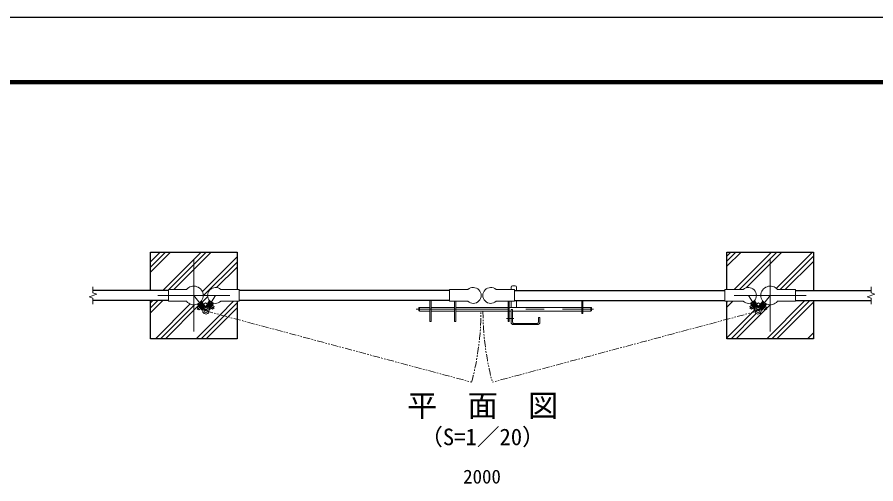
# Model space of a CAD drawing. Units: millimetres, scale not verified. Extents: x -4200 to 4200, y -2970 to 2970.
# Drawn here: x -371 to 2609, y 1352 to 2970 of the extents above; entities that cross this region are included whole.
import ezdxf
from ezdxf.enums import TextEntityAlignment as Align

# ---------------------------------------------------------------- set-up
doc = ezdxf.new("R2010")
doc.units = ezdxf.units.MM
doc.header["$LTSCALE"] = 10
doc.linetypes.add('USER1', pattern=[50.8, 31.75, -6.35, 6.35, -6.35])
doc.linetypes.add('USER2', pattern=[5, 2.5, -0.5, 0.5, -0.5, 0.5, -0.5])
for name, color, linetype, lineweight in [('0-0_D-TTL-TXT', 7, 'Continuous', 25), ('0-1_D-BMK', 2, 'USER1', 13), ('0-2_D-STR1', 1, 'Continuous', 25), ('0-3_D-STR3', 3, 'Continuous', 13), ('0-4_D-DCR-HCH', 7, 'Continuous', 13), ('0-6_D-STR4', 7, 'Continuous', 25), ('0-7_D-STR-DIM', 7, 'Continuous', 13), ('0-C_D-TTL', 7, 'Continuous', 25)]:
    doc.layers.add(name, color=color, linetype=linetype, lineweight=lineweight)
doc.styles.add('ＭＳ ゴシック', font='')
doc.styles.get('ＭＳ ゴシック').set_extended_font_data('MS Gothic')

msp = doc.modelspace()

# ---------------------------------------------------------------- linework, layer by layer
at = {"layer": '0-1_D-BMK'}
for p, q in [((241.99, 2129.85), (241.99, 1879.85)), ((2241.99, 2129.85), (2241.99, 1879.85)), ((116.99, 2004.85), (366.99, 2004.85)), ((241.99, 2004.85), (283.83, 1951.12)), ((317.39, 2004.85), (283.83, 1951.12)), ((2116.99, 2004.85), (2366.99, 2004.85)), ((2166.59, 2004.85), (2200.15, 1951.12)), ((2241.99, 2004.85), (2200.15, 1951.12)), ((282.56, 1979.03), (253.15, 1956.13)), ((282.33, 1978.95), (312.72, 1959.96)), ((2201.66, 1978.95), (2171.26, 1959.96)), ((2201.42, 1979.03), (2230.83, 1956.13)), ((1013.36, 1957.15), (1628.94, 1957.15)), ((1326.96, 1924.65), (1352.11, 1924.65))]:
    msp.add_line(p, q, dxfattribs=at)
at = {"layer": '0-1_D-BMK', "linetype": 'USER2'}
for p, q in [((283.83, 1951.12), (1205.85, 1704.07)), ((2200.15, 1951.12), (1278.14, 1704.07))]:
    msp.add_line(p, q, dxfattribs=at)
for centre, start, end in [((283.83, 1951.12), 345, 359.97183), ((2200.15, 1951.12), 180.02817, 195)]:
    msp.add_arc(centre, 954.67, start, end, dxfattribs=at)
at = {"layer": '0-2_D-STR1'}
for p, q in [((154.49, 2022.35), (-108.01, 2022.35)), ((1129.09, 2022.35), (399.89, 2022.35)), ((1354.89, 2022.35), (2084.09, 2022.35)), ((2329.49, 2022.35), (2591.99, 2022.35)), ((154.49, 1987.35), (-108.01, 1987.35)), ((1129.09, 1987.35), (399.89, 1987.35)), ((1354.89, 1987.35), (2084.09, 1987.35)), ((2329.49, 1987.35), (2591.99, 1987.35))]:
    msp.add_line(p, q, dxfattribs=at)
at = {"layer": '0-3_D-STR3'}
for p, q in [((1342.89, 2033.65), (1342.89, 2025.2)), ((1347.89, 2038.65), (1356.89, 2038.65)), ((1361.89, 2033.65), (1361.89, 2022.35)), ((216.84, 2025.2), (154.49, 2025.2)), ((335.89, 2025.2), (399.89, 2025.2)), ((1193.09, 2025.2), (1129.09, 2025.2)), ((1290.89, 2025.2), (1354.89, 2025.2)), ((2148.09, 2025.2), (2084.09, 2025.2)), ((2267.14, 2025.2), (2329.49, 2025.2)), ((260.01, 1968.2), (254.09, 1963.59)), ((270.95, 1954.15), (254.65, 1975.08)), ((272.77, 1955.56), (256.79, 1976.09)), ((258.99, 1976.52), (258.81, 1975.11)), ((258.81, 1975.11), (272.37, 1957.7)), ((265.3, 1981.43), (258.99, 1976.52)), ((261.93, 1974.37), (260.35, 1973.14)), ((262.61, 1970.23), (261.83, 1969.62)), ((269.37, 1961.55), (262.61, 1970.23)), ((265.3, 1981.43), (266.7, 1981.26)), ((282.24, 1962.94), (266.26, 1983.46)), ((268.24, 1979.29), (266.66, 1978.06)), ((266.66, 1978.06), (277.72, 1963.85)), ((266.7, 1981.26), (280.26, 1963.85)), ((283.08, 1965.59), (267.75, 1985.28)), ((282.25, 1964.26), (296.46, 1987.01)), ((284.2, 1963.04), (298.09, 1985.27)), ((297.76, 1982.86), (286.07, 1964.15)), ((298.13, 1979.68), (288.6, 1964.42)), ((294.38, 1956.68), (308.26, 1978.91)), ((306.24, 1977.57), (294.55, 1958.85)), ((296.3, 1955.42), (310.54, 1978.22)), ((298.13, 1979.68), (296.44, 1980.74)), ((297.21, 1963.11), (303.04, 1972.44)), ((299.14, 1983.18), (297.76, 1982.86)), ((305.92, 1978.94), (299.14, 1983.18)), ((303.89, 1971.91), (303.04, 1972.44)), ((312.2, 1966.72), (305.84, 1970.69)), ((305.92, 1978.94), (306.24, 1977.57)), ((306.37, 1957.39), (312.2, 1966.72)), ((1066.09, 1987.35), (1066.09, 1914.65)), ((1147.09, 1984.5), (1147.09, 1914.65)), ((1336.89, 1984.5), (1336.89, 1914.65)), ((1342.89, 1984.5), (1342.89, 1963.65)), ((1361.89, 1987.35), (1361.89, 1963.65)), ((1587.89, 1987.35), (1587.89, 1942.15)), ((1592.39, 1987.35), (1592.39, 1942.15)), ((2187.68, 1955.42), (2173.44, 1978.22)), ((2189.61, 1956.68), (2175.72, 1978.91)), ((2178.06, 1978.94), (2177.74, 1977.57)), ((2177.74, 1977.57), (2189.43, 1958.85)), ((2178.06, 1978.94), (2184.84, 1983.18)), ((2179.06, 1975.45), (2180.76, 1976.51)), ((2180.09, 1971.91), (2180.94, 1972.44)), ((2180.76, 1976.51), (2190.3, 1961.24)), ((2186.77, 1963.11), (2180.94, 1972.44)), ((2184.84, 1983.18), (2186.22, 1982.86)), ((2185.85, 1979.68), (2187.55, 1980.74)), ((2185.85, 1979.68), (2195.38, 1964.42)), ((2199.78, 1963.04), (2185.9, 1985.27)), ((2186.22, 1982.86), (2197.91, 1964.15)), ((2201.73, 1964.26), (2187.52, 1987.01)), ((2200.9, 1965.59), (2216.23, 1985.28)), ((2201.74, 1962.94), (2217.73, 1983.46)), ((2217.28, 1981.26), (2203.72, 1963.85)), ((2217.32, 1978.06), (2206.26, 1963.85)), ((2222.06, 1974.37), (2211, 1960.17)), ((2211.21, 1955.56), (2227.19, 1976.09)), ((2225.17, 1975.11), (2211.61, 1957.7)), ((2213.03, 1954.15), (2229.33, 1975.08)), ((2214.61, 1961.55), (2221.37, 1970.23)), ((2215.74, 1979.29), (2217.32, 1978.06)), ((2218.68, 1981.43), (2217.28, 1981.26)), ((2218.68, 1981.43), (2224.99, 1976.52)), ((2221.37, 1970.23), (2222.16, 1969.62)), ((2222.06, 1974.37), (2223.63, 1973.14)), ((2223.97, 1968.2), (2229.89, 1963.59)), ((2224.99, 1976.52), (2225.17, 1975.11)), ((260.85, 1954.92), (254.09, 1963.59)), ((266.77, 1959.53), (260.85, 1954.92)), ((269.37, 1961.55), (268.58, 1960.94)), ((272.77, 1955.56), (270.95, 1954.15)), ((279.3, 1965.08), (277.72, 1963.85)), ((282.24, 1962.94), (283.18, 1963.67)), ((284.2, 1963.04), (282.25, 1964.26)), ((288.6, 1964.42), (286.9, 1965.48)), ((295.38, 1960.18), (293.69, 1961.24)), ((294.38, 1956.68), (296.33, 1955.46)), ((298.06, 1962.58), (297.21, 1963.11)), ((306.37, 1957.39), (300.01, 1961.36)), ((1022.39, 1960.65), (1022.39, 1953.65)), ((1025.39, 1963.65), (1061.59, 1963.65)), ((1025.39, 1963.65), (1025.39, 1950.65)), ((1025.39, 1950.65), (1061.59, 1950.65)), ((1066.09, 1963.65), (1147.09, 1963.65)), ((1066.09, 1950.65), (1147.09, 1950.65)), ((1151.59, 1963.65), (1332.39, 1963.65)), ((1151.59, 1950.65), (1332.39, 1950.65)), ((1336.89, 1963.65), (1587.89, 1963.65)), ((1336.89, 1950.65), (1342.89, 1950.65)), ((1342.89, 1955.65), (1342.89, 1912.65)), ((1342.89, 1955.65), (1347.39, 1955.65)), ((1347.39, 1955.65), (1347.39, 1912.65)), ((1347.39, 1950.65), (1587.89, 1950.65)), ((1592.39, 1963.65), (1587.89, 1963.65)), ((1592.39, 1950.65), (1587.89, 1950.65)), ((1587.89, 1942.15), (1592.39, 1942.15)), ((1592.39, 1963.65), (1619.39, 1963.65)), ((1592.39, 1950.65), (1619.39, 1950.65)), ((1619.39, 1963.65), (1619.39, 1950.65)), ((1622.39, 1960.65), (1622.39, 1953.65)), ((2177.61, 1957.39), (2183.97, 1961.36)), ((2185.92, 1962.58), (2186.77, 1963.11)), ((2189.61, 1956.68), (2187.65, 1955.46)), ((2188.6, 1960.18), (2190.3, 1961.24)), ((2195.38, 1964.42), (2197.08, 1965.48)), ((2199.78, 1963.04), (2201.73, 1964.26)), ((2201.74, 1962.94), (2200.8, 1963.67)), ((2204.68, 1965.08), (2206.26, 1963.85)), ((2211, 1960.17), (2212.57, 1958.94)), ((2211.21, 1955.56), (2213.03, 1954.15)), ((2214.61, 1961.55), (2215.4, 1960.94)), ((2217.21, 1959.53), (2223.13, 1954.92)), ((2223.13, 1954.92), (2229.89, 1963.59)), ((1351.89, 1908.15), (1433.89, 1908.15)), ((1438.39, 1928.65), (1438.39, 1912.65)), ((1438.39, 1928.65), (1442.89, 1928.65)), ((1442.89, 1928.65), (1442.89, 1912.65)), ((1351.89, 1903.65), (1433.89, 1903.65))]:
    msp.add_line(p, q, dxfattribs=at)
for points in [[(216.84, 1984.5), (154.49, 1984.5), (154.49, 2025.2)], [(335.89, 1984.5), (399.89, 1984.5), (399.89, 2025.2)], [(1193.09, 1984.5), (1129.09, 1984.5), (1129.09, 2025.2)], [(1290.89, 1984.5), (1354.89, 1984.5), (1354.89, 2025.2)], [(2148.09, 1984.5), (2084.09, 1984.5), (2084.09, 2025.2)], [(2267.14, 1984.5), (2329.49, 1984.5), (2329.49, 2025.2)], [(261.93, 1974.37), (272.99, 1960.17), (271.41, 1958.94)], [(304.92, 1975.45), (303.22, 1976.51), (293.69, 1961.24)], [(1061.59, 1987.35), (1061.59, 1914.65), (1066.09, 1914.65)], [(1151.59, 1984.5), (1151.59, 1914.65), (1147.09, 1914.65)], [(1332.39, 1984.5), (1332.39, 1914.65), (1336.89, 1914.65)], [(2177.61, 1957.39), (2171.78, 1966.72), (2178.14, 1970.69)]]:
    msp.add_lwpolyline(points, dxfattribs=at)
for centre in [(283.83, 1951.12), (2200.15, 1951.12)]:
    msp.add_circle(centre, 6.3, dxfattribs=at)
for centre, radius, start, end in [((241.99, 2004.85), 32.35, 218.9806, 141.0194), ((317.39, 2004.85), 27.5, 47.73142, 312.26858), ((1211.59, 2004.85), 27.5, 227.73142, 132.26858), ((1272.39, 2004.85), 27.5, 47.73142, 312.26858), ((1347.89, 2033.65), 5, 90, 180), ((1356.89, 2033.65), 5, 0, 90), ((2166.59, 2004.85), 27.5, 227.73142, 132.26858), ((2241.99, 2004.85), 32.35, 38.9806, 321.0194), ((268.43, 1954.63), 5, 347.17344, 37.90819), ((283.83, 1951.12), 10.8, 97.27686, 18.74636), ((284.21, 1966.92), 5, 217.90819, 259.49832), ((281.83, 1966.8), 5, 277.27686, 328.01161), ((298.79, 1956.2), 5, 148.01161, 198.74636), ((1025.39, 1960.65), 3, 90, 180), ((1025.39, 1953.65), 3, 180, 270), ((1619.39, 1960.65), 3, 0, 90), ((1619.39, 1953.65), 3, 270, 0), ((2200.15, 1951.12), 10.8, 161.25364, 82.72314), ((2185.19, 1956.2), 5, 341.25364, 31.98839), ((2202.15, 1966.8), 5, 211.98839, 262.72314), ((2199.78, 1966.92), 5, 280.50168, 322.09181), ((2215.56, 1954.63), 5, 142.09181, 192.82656), ((1351.89, 1912.65), 9, 180, 270), ((1351.89, 1912.65), 4.5, 180, 270), ((1433.89, 1912.65), 4.5, 270, 0), ((1433.89, 1912.65), 9, 270, 0)]:
    msp.add_arc(centre, radius, start, end, dxfattribs=at)
at = {"layer": '0-4_D-DCR-HCH'}
for p, q in [((91.99, 2085.77), (161.07, 2154.85)), ((91.99, 2103.45), (143.4, 2154.85)), ((91.99, 2121.13), (125.72, 2154.85)), ((134.64, 2022.35), (267.14, 2154.85)), ((155.17, 2025.2), (284.82, 2154.85)), ((172.84, 2025.2), (302.49, 2154.85)), ((2091.99, 2105.87), (2140.97, 2154.85)), ((2091.99, 2123.55), (2123.29, 2154.85)), ((2091.99, 2141.23), (2105.62, 2154.85)), ((2117.39, 2025.2), (2247.04, 2154.85)), ((2135.07, 2025.2), (2264.72, 2154.85)), ((2158.59, 2031.06), (2282.39, 2154.85)), ((2263.02, 2029.41), (2388.46, 2154.85)), ((271.53, 2017.82), (391.99, 2138.28)), ((2276.49, 2025.2), (2391.99, 2140.71)), ((2294.16, 2025.2), (2391.99, 2123.03)), ((321.11, 2032.04), (391.99, 2102.93)), ((152.32, 2022.35), (154.49, 2024.53)), ((270.64, 1981.58), (290.22, 2001.16)), ((91.99, 1944.35), (134.99, 1987.35)), ((91.99, 1962.03), (117.32, 1987.35)), ((91.99, 1979.71), (99.64, 1987.35)), ((108.56, 1854.85), (229.06, 1975.35)), ((126.24, 1854.85), (244.03, 1972.64)), ((143.92, 1854.85), (258.81, 1969.75)), ((2091.99, 1964.45), (2112.04, 1984.5)), ((2091.99, 1982.13), (2094.37, 1984.5)), ((2123.81, 1854.85), (2241.52, 1972.56)), ((2229.88, 1854.85), (2362.38, 1987.35)), ((2247.56, 1854.85), (2380.06, 1987.35)), ((2265.24, 1854.85), (2391.99, 1981.61)), ((2106.14, 1854.85), (2193.76, 1942.48)), ((391.4, 1854.85), (391.99, 1855.44)), ((2371.3, 1854.85), (2391.99, 1875.54)), ((2388.98, 1854.85), (2391.99, 1857.87))]:
    msp.add_line(p, q, dxfattribs=at)
for points in [[(274.17, 2002.79), (276.24, 2004.85), (391.99, 2120.61)], [(249.98, 1854.85), (333.06, 1937.93), (379.63, 1984.5)], [(267.66, 1854.85), (347, 1934.2), (391.99, 1979.19)], [(285.34, 1854.85), (360.94, 1930.46), (391.99, 1961.51)], [(2091.99, 1858.39), (2179.08, 1945.48), (2190.16, 1956.56)]]:
    msp.add_lwpolyline(points, dxfattribs=at)
at = {"layer": '0-6_D-STR4'}
for p, q in [((391.99, 2154.85), (391.99, 2025.2)), ((2391.99, 2154.85), (2391.99, 2022.35))]:
    msp.add_line(p, q, dxfattribs=at)
for points in [[(91.99, 2022.35), (91.99, 2154.85), (391.99, 2154.85)], [(2091.99, 2025.2), (2091.99, 2154.85), (2391.99, 2154.85)], [(391.99, 1984.5), (391.99, 1854.85), (91.99, 1854.85), (91.99, 1987.35)], [(2391.99, 1987.35), (2391.99, 1854.85), (2091.99, 1854.85), (2091.99, 1984.5)]]:
    msp.add_lwpolyline(points, dxfattribs=at)
at = {"layer": '0-7_D-STR-DIM'}
for p, q in [((-108.01, 2014.47), (-108.01, 2034.85)), ((2591.99, 2014.47), (2591.99, 2034.85)), ((-121.22, 2000.04), (-94.79, 2009.66)), ((-108.01, 1995.23), (-121.22, 2000.04)), ((-94.79, 2009.66), (-108.01, 2014.47)), ((2578.78, 2000.04), (2605.21, 2009.66)), ((2591.99, 1995.23), (2578.78, 2000.04)), ((2605.21, 2009.66), (2591.99, 2014.47)), ((-108.01, 1974.85), (-108.01, 1995.23)), ((2591.99, 1974.85), (2591.99, 1995.23))]:
    msp.add_line(p, q, dxfattribs=at)
at = {"layer": '0-C_D-TTL', "color": 2}
msp.add_lwpolyline([(-4200, 2970), (4200, 2970), (4200, -2970), (-4200, -2970)], close=True, dxfattribs=at)
at = {"layer": '0-C_D-TTL'}
for points in [[(-3930, 2750), (3930, 2750), (3930, -2750), (-3930, -2750)], [(-3927.5, 2747.5), (3927.5, 2747.5), (3927.5, -2747.5), (-3927.5, -2747.5)], [(-3925, 2745), (3925, 2745), (3925, -2745), (-3925, -2745)], [(-3922.5, 2742.5), (3922.5, 2742.5), (3922.5, -2742.5), (-3922.5, -2742.5)], [(-3920, 2740), (3920, 2740), (3920, -2740), (-3920, -2740)]]:
    msp.add_lwpolyline(points, close=True, dxfattribs=at)

# ---------------------------------------------------------------- texts
at = {"layer": '0-0_D-TTL-TXT', "style": 'ＭＳ ゴシック'}
for s, height, p in [('平\u3000面\u3000図', 76.98, (982.09, 1561.33)), ('（S=1／20）', 57.7, (1027.57, 1468.13))]:
    msp.add_text(s, height=height, dxfattribs=at).set_placement(p, align=Align.BOTTOM_LEFT)
at = {"layer": '0-7_D-STR-DIM', "style": 'ＭＳ ゴシック'}
msp.add_text('2000', height=48.09, dxfattribs=at).set_placement((1176.74, 1338.12), align=Align.BOTTOM_LEFT)

doc.saveas('drawing.dxf')
